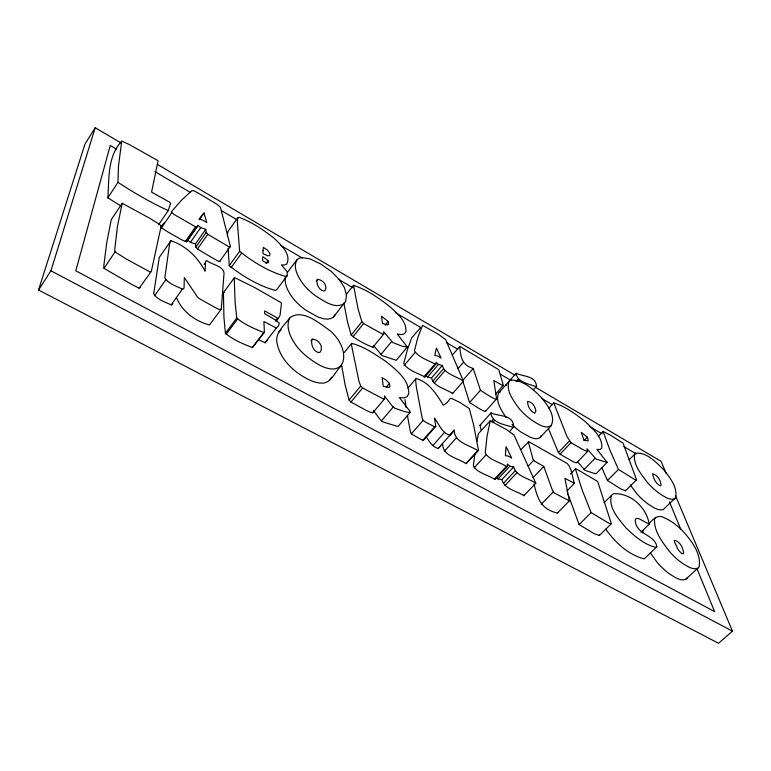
<?xml version="1.0" encoding="UTF-8"?>
<svg xmlns="http://www.w3.org/2000/svg" width="771" height="771" viewBox="0 0 771 771"><rect width="100%" height="100%" fill="white"/><g stroke="black" fill="none" stroke-linecap="round" stroke-linejoin="round"><path stroke-width="1.16" d="M121.134 206.136L107.853 197.858C109.183 178.448 107.381 156.465 121.722 141.132L129.547 144.659L158.084 160.744L151.579 192.104L169.591 202.175L170.603 203.371L168.232 210.579L158.643 224.698M234.249 277.878L235.088 302.319L236.774 318.038C244.455 324.591 254.449 328.841 263.836 332.552L264.395 332.234L263.923 321.517L276.297 328.012L278.533 325.863L279.256 323.165L275.777 320.216L264.54 313.556L264.704 310.935L278.264 318.51L280.066 315.243L281.425 303.668L280.972 302.56L253.929 287.13L235.01 277.83L234.249 277.878L223.426 292.681L223.937 317.411L225.411 333.284C233.035 339.799 243.048 343.933 252.406 347.538L264.395 332.234M478.512 450.437L473.481 424.243L469.279 408.563L460.576 402.857L451.536 398.385L450.225 398.482L447.373 402.366L443.412 405.247C436.415 394.357 429.408 382.185 416.07 378.542L415.511 378.975L416.253 386.29L422.238 418.547L423.144 420.349L425.794 422.286L434.69 426.787L435.76 426.411L434.487 418.046C438.969 424.233 441.889 432.83 449.859 435.326L450.765 435.017L454.196 429.996C454.1 442.477 469.414 445.069 477.827 450.621L478.512 450.437L465.954 463.622C458.196 458.099 442.805 456.21 442.708 444.347M285.299 276.934C284.268 284.499 288.19 291.727 292.527 297.635A28.026 11.363 37.7 0 0 306.347 310.501L318.076 317.064L323.251 318.702L327.54 319.155L330.923 318.548L333.438 317.016L345.639 301.384L346.545 294.936L344.358 287.487L339.221 279.468L331.299 271.45L320.64 263.942L310.009 258.902L301.953 257.553L299.042 258.227L296.931 259.798L287.41 272.433M474.897 453.502L473.365 465.809C477.133 473.028 487.889 474.753 494.462 479.234L495.348 479.167L507.251 466.436L507.357 463.978L509.872 466.224L513.688 466.966C516.425 476.507 528.569 478.242 535.806 483.224L514.035 435.037L506.508 429.62L490.25 420.841L487.031 436.328L485.219 452.905C489.093 460.114 499.762 461.954 506.374 466.484L507.251 466.436M566.945 490.982L574.424 483.33C572.246 477.018 571.957 468.71 567.283 463.525L528.877 441.725L520.984 449.522M496.688 477.953L497.999 478.916L501.834 479.61C504.398 489.19 516.647 490.799 523.856 495.714L523.972 494.905M495.348 479.167L495.493 478.213M642.628 532.915L643.024 530.217M528.27 441.716L533.002 459.275L534.814 461.289L543.777 466.416L552.335 490.096L554.368 493.035L569.374 500.861L564.902 478.319L574.424 483.33M161.12 226.568L161.467 227.773L168.001 232.042L182.062 240.003L186.534 241.805L198.07 225.354L200.662 227.657L205.751 229.295L206.204 232.399L207.804 234.278L228.563 246.604L229.922 247.105L230.413 246.585L220.429 207.264L217.008 204.363L204.084 196.489L194.899 191.247L192.114 190.447L181.532 200.171L171.307 211.871L173.764 214.309L195.564 226.799L196.846 227.021L198.07 225.354M121.722 141.132L118.512 165.996L117.944 182.322L107.853 197.858M221.325 309.036L223.841 275.536C225.816 266.178 212.198 265.051 206.869 260.694L205.992 260.858L205.539 262.073L205.047 271.17C197.588 257.1 186.187 245.862 170.931 240.764L169.899 242.007L164.83 277.878C168.521 283.834 176.318 286.089 182.38 289.106L183.537 288.903L184.047 287.814L184.336 277.512L197.492 297.057L199.496 298.772L217.73 308.882L219.928 309.595L221.325 309.036L209.49 324.967C195.352 321.199 182.448 311.889 176.617 297.982M603.095 431.432L609.842 449.869L618.448 469.433L634.379 479.35L636.547 479.822L623.084 443.209L610.699 435.297L603.095 431.432L598.248 436.444M476.941 441.311L478.415 433.61L490.25 420.841M575.397 468.884L582.211 490.096L591.126 512.59L608.907 523.278L611.364 523.682L597.66 481.47L576.853 469.231L575.397 468.884L570.521 473.914M228.139 248.166L229.238 265.667C242.643 276.153 258.671 285.916 275.18 290.378L276.712 289.636L287.197 275.729L287.207 271.729L281.405 264.887L284.711 264.964L286.793 264C291.544 254.102 280.673 244.638 274.216 238.384C263.566 229.903 251.924 222.077 239.126 217.335L237.892 217.557L227.937 231.522L227.339 235.897M553.742 402.915L567.08 436.743L571.032 442.689L583.098 449.695L587.569 451.517L586.933 448.741L596.195 459.169L607.201 462.484L596.918 449.377L599.934 449.522L601.756 448.279C602.999 437.118 592.571 428.743 585.334 421.679C575.764 414.172 565.49 406.384 553.742 402.915L548.913 408.11M435.74 364.298L436.068 362.322L438.439 364.432L442.284 365.473C444.973 374.446 456.692 376.132 463.429 381.192L445.648 339.558L438.41 334.296L422.547 325.304L417.815 337.553L414.441 350.815C418.682 357.493 428.792 360.626 435.74 364.298L424.927 376.923C418.027 373.347 407.82 370.282 403.686 363.613L407.29 350.13L411.666 337.833L420.34 327.954M495.57 394.212L503.318 385.192L498.76 369.695L460.268 346.69L459.641 346.613L452.249 355.209M424.927 376.923L425.149 376.171M425.284 374.928L427.645 377.019L431.5 378.012C434.034 387.023 445.86 388.603 452.558 393.595L452.75 392.95M675.56 495.753L732.45 631.131L718.582 643.284L38.55 290.002L50.934 270.794L95.209 127.716L121.124 142.992M630.225 484.814L636.22 493.006A24.556 8.442 44.6 0 0 648.565 504.359C652.912 506.952 657.702 510.874 663.089 509.689L675.569 497.787C677.902 487.311 669.835 477.596 663.802 469.809C656.256 462.523 647.023 452.047 635.641 453.232L629.146 459.786M38.55 290.002L84.935 144.167L95.209 127.716M607.326 462.089L596.214 473.664L595.414 473.702L585.16 470.474L577.575 461.848M459.641 346.613C460.885 357.04 461.607 364.953 473.221 368.48L480.458 390.271L490.703 396.795L495.059 399.05L496.611 399.031L493.825 380.585L503.155 385.751M548.47 428.589L558.397 452.519L560.054 454.177L572.101 461.087L575.59 462.677L576.756 462.388M237.892 217.557L237.352 221.865L239.646 251.288C252.975 262.101 269.098 271.806 285.684 276.432L287.197 275.729M611.413 495.3C608.03 507.771 618.94 519.375 626.351 528.318C634.899 536.356 644.489 544.846 656.237 547.458L656.844 546.784C654.772 534.043 635.824 535.016 635.188 520.165L636.075 518.517L638.475 518.43L649.24 524.174C646.474 507.279 630.62 492.621 613.311 493.739L604.011 502.692M516.194 373.289L516.021 373.704C518.016 382.724 529.108 383.813 536.24 386.763L536.52 386.396C535.893 375.419 523.384 376.846 516.194 373.289L498.664 392.931C494.972 401.363 501.613 410.548 506.065 417.458M505.709 385.182L506.826 384.912M491.108 412.899L490.896 413.401C492.621 423.674 505.371 424.513 513.284 427.423L513.611 426.98C513.457 414.085 499.242 416.841 491.108 412.899L479.957 425.264L481.104 429.881M289.838 317.71C285.068 327.077 290.831 338.006 296.305 345.784A30.734 13.261 38.2 0 0 311.542 360.028C348.078 386.55 353.638 347.605 327.473 328.783C317.392 321.815 302.01 308.92 289.838 317.71C284.316 325.728 273.936 333.323 277.329 344.377C278.61 350.217 281.367 355.585 284.865 360.404A30.522 13.579 38.1 0 0 299.977 374.571C306.964 378.966 314.674 383.476 323.222 383.12C332.243 381.944 335.067 371.236 341.187 365.946M172.858 303.562L172.328 304.67L171.162 304.892C165.119 301.953 157.294 299.774 153.689 293.828L159.26 257.427L170.931 240.764M296.931 259.798C292.595 267.865 298.29 277.281 303.032 283.882A28.209 11.073 37.8 0 0 316.958 296.806C324.62 301.384 335 309.19 343.972 303.678M329.709 380.093L331.597 377.164M139.156 288.209L151.309 271.411L161.178 226.105L159.385 224.216L149.015 217.856L122.213 203.293L111.265 219.639L106.745 242.663L103.757 266.207L104.046 268.366L131.928 284.566L139.156 288.209L140.197 287.506M104.046 268.366L115.043 251.905L114.734 249.765L117.414 226.549L122.213 203.293M550.937 425.92C556.151 416.629 547.892 405.893 542.37 398.597C534.052 390.059 523.644 379.804 510.951 380.113L509.159 381.24C505.477 390.878 513.679 400.795 518.96 408.312A25.732 9.329 42.4 0 0 531.961 420.291C537.435 423.452 544.384 429.341 550.937 425.92L540.066 437.514L537.888 438.593L534.814 438.67L530.824 437.581L521.023 432.107A25.588 9.58 42.4 0 1 512.011 424.484M540.066 437.514L541.396 435.548M161.467 227.773L171.702 212.748M655.764 517.341L654.56 519.085C653.702 531.084 662.135 541.676 668.92 550.831A26.927 9.474 45.8 0 0 682.374 563.244C686.932 565.875 692.165 570.193 697.736 568.304L699.239 566.608C701.215 552.605 690.845 539.979 681.988 530.197C676.803 525.118 670.905 520.695 664.245 517.755C658.126 514.045 652.854 519.018 649.201 523.682M199.332 219.735L204.036 212.979L206.811 222.568L202.821 220.13L199.043 219.07L204.036 212.979M185.252 241.602L195.564 226.799M186.534 241.805L196.846 227.021M187.796 240.099L190.36 242.383L200.662 227.657M154.634 295.727L165.804 279.767M220.014 261.061L219.513 261.6L218.154 261.109L207.823 255.22L197.453 248.966L195.863 247.096L195.458 243.964L205.751 229.295M195.863 247.096L206.204 232.399M197.453 248.966L207.804 234.278M534.014 483.803C537.512 499.088 541.242 509.226 557.404 513.052L557.741 512.57M171.162 304.892L182.38 289.106M204.19 264.453L205.529 262.574M219.513 261.6L229.922 247.105M229.238 265.667L239.646 251.288M230.992 267.797L241.419 253.408M333.438 317.016L335.154 314.664M266.053 263.509L268.135 260.694L262.766 256.627L262.574 260.694A7.411 2.959 36.5 0 0 266.843 262.757L268.163 262.834L268.694 262.063L268.135 260.694M225.411 333.284L236.774 318.038M226.144 334.335L237.526 319.078M312.438 339.192L311.696 340.175C311.06 345.1 313.537 351.451 318.789 352.626L320.302 351.971C323.868 346.439 318.442 339.327 312.438 339.192L311.031 340.975M440.752 445.84L438.024 448.577L435.133 447.238L431.114 444.009L426.835 437.812M252.406 347.538L263.836 332.552M275.324 321.054L277.415 318.317M276.172 321.247L278.264 318.51M258.844 339.818L265.002 342.738L276.297 328.012M316.264 281.116L317.642 279.324C322.259 279.902 326.923 284.2 325.69 289.202L324.88 290.58L323.502 291.043C318.972 289.848 316.418 284.538 316.977 280.104L317.642 279.324M351.692 343.374L351.595 345.447L358.91 381.134L360.722 386.001L362.64 387.967L382.965 398.732L384.816 398.54L384.488 395.947L392.053 405.825L394.588 408.129L404.852 411.666L409.979 412.649L409.854 411.232L399.349 397.479L403.84 397.894L407.049 396.699L408.755 393.846C409.353 379.534 395.957 369.82 386.078 361.599C375.371 354.429 364.278 346.632 351.692 343.374L344.309 352.52M346.246 294.541L353.523 285.299C367.266 289.838 379.505 298.493 390.791 307.427C397.508 313.864 406.654 321.256 405.941 331.549L404.351 333.833L401.402 334.624L397.277 333.978L407.31 347.085L396.246 360.288L382.088 355.624L373.598 345.533M410.317 412.225L398.231 426.257L397.017 426.247L382.811 421.92L380.286 419.636L373.54 410.625M267.277 340.531L265.002 342.738M373.203 346.969L372.827 347.364C365.252 344.223 357.465 340.387 351.181 335.067L361.869 321.786L358.062 308.882L353.523 285.299M352.916 336.831L363.623 323.56L382.233 333.93L383.919 333.891L383.621 331.703L392.873 342.584L402.289 346.246L407.31 347.085M385.182 325.15L388.179 321.478L381.491 316.177L382.493 323.463L387.485 324.957L388.584 324.36L388.179 321.478M341.514 364.567L345.129 384.931L349.07 400.072L350.959 402.028L366.591 410.586L371.256 412.601L373.116 412.369M372.827 347.364L383.553 334.277M380.778 354.689L391.552 341.64M349.07 400.072L360.722 386.001M350.959 402.028L362.64 387.967M404.235 365.358L415.02 352.549M386.387 387.013L389.432 383.389L385.924 379.949L382.146 377.655L383.245 386.232L388.68 387.582L389.875 386.782L389.432 383.389M372.701 412.88L384.411 399.031M407.869 388.16L416.07 378.542M381.375 420.918L393.152 407.117M424.011 376.884L434.825 364.24M427.645 377.019L438.439 364.432M431.5 378.012L442.284 365.473M432.656 381.308L443.479 368.74M434.237 383.091L445.079 370.533M458.08 368.49L463.361 362.409M435.76 426.411L423.973 439.778L422.884 440.174L420.128 438.95L411.367 433.842L423.144 420.349M462.639 380.566L473.221 368.48M452.558 393.595L463.429 381.192M422.884 440.174L434.69 426.787M635.641 453.232L634.446 454.601C633.377 465.077 641.279 474.261 647.168 482.193A24.691 8.221 44.5 0 0 659.6 493.594C663.947 496.196 668.679 500.157 674.076 499.068L675.569 497.787M485.72 411.136L484.159 411.174L479.803 408.958L469.578 402.52L480.458 390.271M432.647 445.744L444.472 432.444M449.512 435.249L453.415 430.873M438.024 448.577L449.859 435.326M650.261 552.73L656.959 562.117A26.773 9.724 46 0 0 670.317 574.462C674.885 577.093 680.186 581.353 685.737 579.358L687.289 577.633M444.453 451.151L456.278 437.967M485.325 411.483L496.225 399.368M161.332 226.125L164.464 222.655M516.04 381.491L518.43 378.831M517.91 381.616L519.5 379.843M491.802 421.024L493.411 419.251M492.977 422.142L494.587 420.368M465.954 463.622L477.827 450.621M533.339 389.875L536.52 386.396M474.088 467.862L485.961 454.938M509.612 431.336L513.611 426.98M494.462 479.234L506.374 466.484M497.999 478.916L509.872 466.224M501.834 479.61L513.688 466.966M503.299 483.456L515.211 470.792M505.024 485.402L516.956 472.748M528.212 466.098L533.619 460.374M532.992 477.721L543.777 466.416M558.397 452.519L569.355 441.022M560.054 454.177L571.032 442.689M523.856 495.714L535.806 483.224M584.013 440.607L587.319 437.167L581.295 432.367L583.936 440.058L587.772 440.993L588.369 440.212L587.319 437.167M576.592 462.86L587.569 451.517M541.242 504.273L553.212 491.946M584.013 469.645L595.039 458.331M557.404 513.052L569.374 500.861M636.547 479.822L625.532 490.77L621.012 488.997L607.442 480.526L618.448 469.433M611.364 523.682L599.366 535.508L594.277 533.715L579.127 524.588L591.126 512.59M640.903 532.221L649.24 524.174M656.844 546.784L644.219 558.879C628.201 554.841 615.191 542.37 605.804 529.224M685.737 579.358L697.736 568.304M278.765 332.099L281.145 330.017M498.664 392.931L500.495 391.755M223.426 292.681L224.197 292.623M479.957 425.264L481.008 425.38M195.458 243.964L190.36 242.383M168.232 210.579C150.817 202.628 134 192.789 117.944 182.322M150.287 272.096L126.858 259.345L115.043 251.905M50.934 270.794L732.45 631.131M116.508 149.121L110.272 145.468L75.78 270.794L714.611 611.605L696.849 568.41M154.894 171.634L190.177 192.316M221.316 210.57L236.88 219.696M280.461 245.255L302.251 258.025M338.575 279.324L353.099 287.843M395.648 312.785L420.552 327.386M446.496 342.603L457.907 349.292M500.456 374.234L510.836 380.325M541.965 398.578L552.344 404.659M589.699 426.565L602.151 433.861M623.941 446.64L636.393 453.936M157.4 164.377L514.97 375.198M535.7 387.418L661.113 461.357L666.24 473.558M361.869 321.786L363.623 323.56M607.442 480.526L601.756 467.448M579.127 524.588L567.919 493.989M411.367 433.842L410.48 432.039L407.358 415.222M469.578 402.52L462.986 381.655M669.527 501.95L680.909 529.638M351.181 335.067L347.548 322.066L343.827 302.984M404.958 399.494L406.066 407.502M625.454 490.125L625.532 490.77M599.298 534.746L599.366 535.508M652.709 474.136C653.432 478.666 656.102 484.111 660.554 485.903L661.065 485.104C660.68 480.506 658.02 475.697 653.49 474.049L652.709 474.136M263.056 250.479L262.94 253.678L267.672 255.75L269.368 255.76L270.014 254.584L269.715 253.11L267.229 249.843L263.393 247.433L263.056 250.479M505.651 450.948L505.448 455.738L508.224 456.085L511.674 458.128L506.123 446.66L505.651 450.948M535.806 410.943L534.833 413.217C530.352 411.627 527.412 405.96 527.624 401.412C532.25 401.845 535.402 406.548 535.806 410.943M435.538 351.557L434.892 355.412L437.697 356.009L441.041 358.072L436.425 348.116L435.538 351.557M683.569 552.894L683.067 553.896L681.795 553.626L678.384 550.06L674.423 541.82L674.403 540.606L675.223 540.423C680.398 542.158 683.01 547.824 683.569 552.894"/></g></svg>
